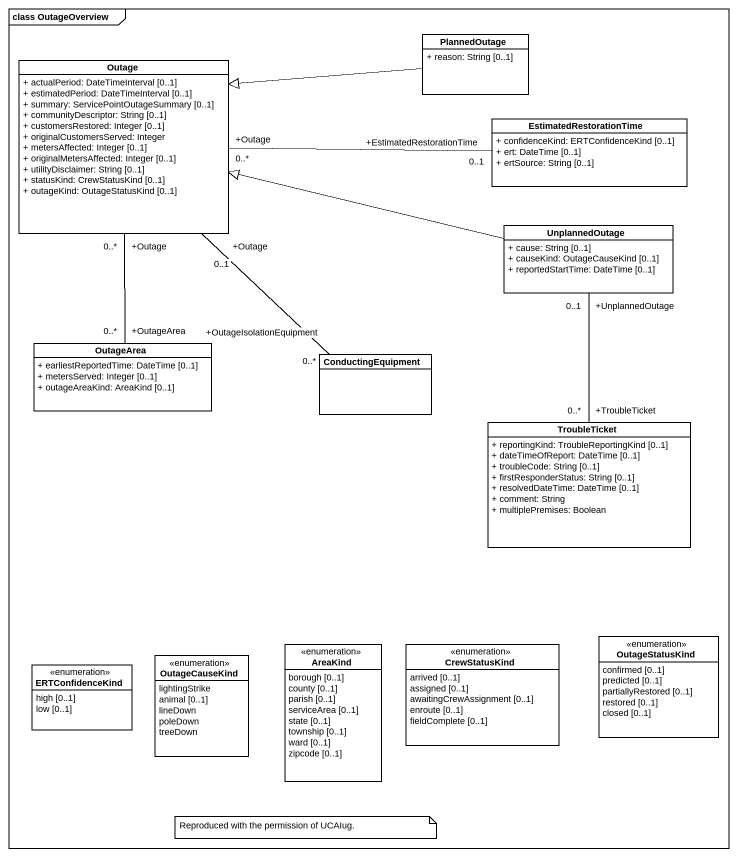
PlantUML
@startuml
mainframe class OutageOverview
hide circle
hide empty members
skinparam classAttributeIconSize 0
class PlannedOutage {
  + reason: String [0..1]
}
class Outage {
  + actualPeriod: DateTimeInterval [0..1]
  + estimatedPeriod: DateTimeInterval [0..1]
  + summary: ServicePointOutageSummary [0..1]
  + communityDescriptor: String [0..1]
  + customersRestored: Integer [0..1]
  + originalCustomersServed: Integer
  + metersAffected: Integer [0..1]
  + originalMetersAffected: Integer [0..1]
  + utilityDisclaimer: String [0..1]
  + statusKind: CrewStatusKind [0..1]
  + outageKind: OutageStatusKind [0..1]
}
class EstimatedRestorationTime {
  + confidenceKind: ERTConfidenceKind [0..1]
  + ert: DateTime [0..1]
  + ertSource: String [0..1]
}
class UnplannedOutage {
  + cause: String [0..1]
  + causeKind: OutageCauseKind [0..1]
  + reportedStartTime: DateTime [0..1]
}
class OutageArea {
  + earliestReportedTime: DateTime [0..1]
  + metersServed: Integer [0..1]
  + outageAreaKind: AreaKind [0..1]
}
class ConductingEquipment
class TroubleTicket {
  + reportingKind: TroubleReportingKind [0..1]
  + dateTimeOfReport: DateTime [0..1]
  + troubleCode: String [0..1]
  + firstResponderStatus: String [0..1]
  + resolvedDateTime: DateTime [0..1]
  + comment: String
  + multiplePremises: Boolean
}
enum OutageCauseKind {
  lightingStrike
  animal [0..1]
  lineDown
  poleDown
  treeDown
}
enum AreaKind {
  borough [0..1]
  county [0..1]
  parish [0..1]
  serviceArea [0..1]
  state [0..1]
  township [0..1]
  ward [0..1]
  zipcode [0..1]
}
enum CrewStatusKind {
  arrived [0..1]
  assigned [0..1]
  awaitingCrewAssignment [0..1]
  enroute [0..1]
  fieldComplete [0..1]
}
enum OutageStatusKind {
  confirmed [0..1]
  predicted [0..1]
  partiallyRestored [0..1]
  restored [0..1]
  closed [0..1]
}
enum ERTConfidenceKind {
  high [0..1]
  low [0..1]
}
PlannedOutage -left-|> Outage
Outage "+Outage\n0..1" -- "+OutageIsolationEquipment\n0..*" ConductingEquipment
EstimatedRestorationTime "+EstimatedRestorationTime\n0..1" -left- "+Outage\n0..*" Outage
UnplannedOutage -left-|> Outage
UnplannedOutage "+UnplannedOutage\n0..1" -- "+TroubleTicket\n0..*" TroubleTicket
OutageArea "+OutageArea\n0..*" -up- "+Outage\n0..*" Outage
note as N1
  Reproduced with the permission of UCAIug.
end note
@enduml
